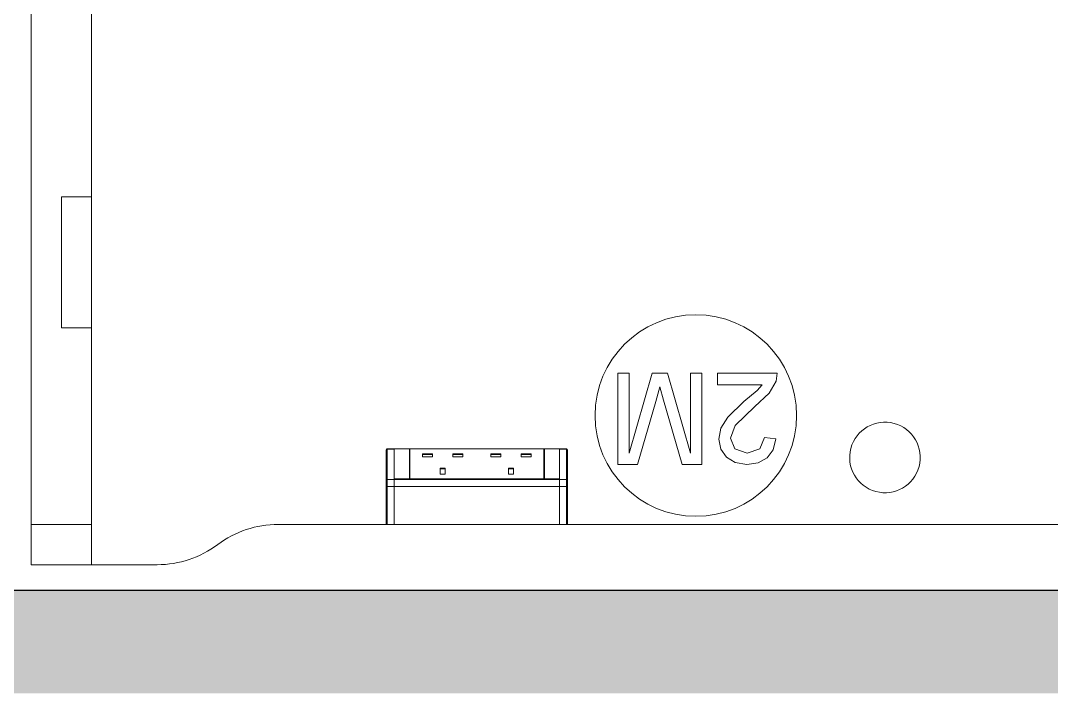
# Model space of a CAD drawing. Header units: millimetres. Extents: x 155927 to 326028, y -36033 to 97293.
# Drawn here: x 169427 to 170450, y 20658 to 21325 of the extents above; entities that cross this region are included whole.
import ezdxf

# ---------------------------------------------------------------- set-up
doc = ezdxf.new("R2010")
doc.units = ezdxf.units.MM
doc.header["$MEASUREMENT"] = 0
for name, color, linetype, lineweight in [('A-WALL-PATT', 7, 'CONTINUOUS', 9), ('I-FURN', 8, 'CONTINUOUS', 9), ('I-WALL', 7, 'CONTINUOUS', 9)]:
    doc.layers.add(name, color=color, linetype=linetype, lineweight=lineweight)

msp = doc.modelspace()

# ---------------------------------------------------------------- hatches: boundary and pattern name
at = {"layer": 'A-WALL-PATT'}
msp.add_hatch(color=256, dxfattribs=at).paths.add_polyline_path([(170218.3, 20657.6), (172817.2, 20657.6), (172817.2, 20759.6), (166450.8, 20759.6), (166450.8, 20657.6), (169915, 20657.6)], flags=0)

# ---------------------------------------------------------------- linework, layer by layer
at = {"layer": 'I-FURN'}
for p, q in [((169437.4, 20785.3), (169437.4, 21585.3)), ((169437.4, 21585.3), (169437.4, 20785.3)), ((169437.4, 20785.3), (169437.4, 21585.3)), ((169497.4, 21585.3), (169497.4, 21150.3)), ((169437.4, 21545.3), (169437.4, 20825.3)), ((169497.4, 20825.3), (169497.4, 21545.3)), ((169467.4, 21020.3), (169467.4, 21150.3)), ((169467.4, 21150.3), (169497.4, 21150.3)), ((169467.4, 21150.3), (169467.4, 21020.3)), ((169497.4, 21150.3), (169467.4, 21150.3)), ((169497.4, 21150.3), (169497.4, 21020.3)), ((169497.4, 21020.3), (169467.4, 21020.3)), ((169497.4, 21020.3), (169467.4, 21020.3)), ((169497.4, 21020.3), (169497.4, 20785.3)), ((170030.9, 20975.2), (170019.6, 20975.2)), ((170019.6, 20975.2), (170019.6, 20884.8)), ((170053.6, 20975.2), (170030.9, 20896.1)), ((170030.9, 20896.1), (170030.9, 20975.2)), ((170068.9, 20975.2), (170053.6, 20975.2)), ((170091.6, 20896.1), (170068.9, 20975.2)), ((170102.9, 20975.2), (170091.6, 20975.2)), ((170091.6, 20975.2), (170091.6, 20896.1)), ((170102.9, 20884.8), (170102.9, 20975.2)), ((170177.8, 20975.2), (170118.5, 20975.2)), ((170118.5, 20975.2), (170118.5, 20963.9)), ((170176.6, 20967.4), (170177.8, 20975.2)), ((170057.2, 20947.4), (170061.2, 20961.8)), ((170061.2, 20961.8), (170065, 20948.5)), ((170118.5, 20963.9), (170162.8, 20963.9)), ((170157.8, 20958.2), (170144.7, 20947.3)), ((170162.8, 20963.9), (170157.8, 20958.2)), ((170169.7, 20955.4), (170176.6, 20967.4)), ((170039, 20884.8), (170057.2, 20947.4)), ((170065, 20948.5), (170083.5, 20884.8)), ((170144.7, 20947.3), (170128.6, 20931.8)), ((170155.6, 20942.3), (170169.7, 20955.4)), ((170136.1, 20923.5), (170155.6, 20942.3)), ((170128.6, 20931.8), (170121.9, 20920.7)), ((170121.9, 20920.7), (170119.9, 20910)), ((170131.2, 20910.7), (170136.1, 20923.5)), ((170119.9, 20910), (170121.7, 20900.1)), ((170135.8, 20900.3), (170131.2, 20910.7)), ((170165.1, 20911.6), (170160.3, 20900.2)), ((170176.4, 20910.2), (170165.1, 20911.6)), ((170173.6, 20899.3), (170176.4, 20910.2)), ((169789.6, 20899.2), (169789.6, 20868.9)), ((169789.6, 20899.2), (169789.6, 20868.9)), ((169789.8, 20899.8), (169789.9, 20899.8)), ((169797.6, 20900.2), (169790.6, 20900.2)), ((169790.6, 20900), (169790.6, 20900.2)), ((169797.6, 20900.2), (169790.6, 20900.2)), ((169797.6, 20900.2), (169790.6, 20900.2)), ((169790.6, 20869.7), (169790.6, 20900)), ((169790.6, 20900), (169797.6, 20900)), ((169797.6, 20900), (169797.6, 20900.2)), ((169797.6, 20869.7), (169797.6, 20900)), ((169797.7, 20900.4), (169812.7, 20900.4)), ((169797.7, 20870.5), (169797.7, 20900.4)), ((169961.6, 20900.2), (169797.7, 20900.2)), ((169812.7, 20900.4), (169812.7, 20870.5)), ((169812.7, 20900), (169813.2, 20900)), ((169813.2, 20900.4), (169946.2, 20900.4)), ((169813.2, 20900.4), (169813.2, 20870.5)), ((169946.2, 20900.4), (169946.2, 20870.5)), ((169946.2, 20900), (169946.7, 20900)), ((169946.7, 20870.5), (169946.7, 20900.4)), ((169946.7, 20900.4), (169961.7, 20900.4)), ((169961.7, 20900.4), (169961.7, 20870.5)), ((169968.7, 20900.2), (169961.7, 20900.2)), ((169968.7, 20900.2), (169961.7, 20900.2)), ((169961.7, 20900.2), (169968.7, 20900.2)), ((169961.7, 20900.2), (169961.7, 20900)), ((169968.7, 20900), (169961.7, 20900)), ((169961.7, 20900), (169961.7, 20869.7)), ((169968.7, 20900.2), (169968.7, 20900)), ((169968.7, 20900), (169968.7, 20869.7)), ((169969.5, 20899.8), (169969.5, 20899.8)), ((169969.7, 20868.9), (169969.7, 20899.2)), ((169969.7, 20868.9), (169969.7, 20899.2)), ((170121.7, 20900.1), (170127.3, 20892)), ((170147.8, 20896.1), (170135.8, 20900.3)), ((170160.3, 20900.2), (170147.8, 20896.1)), ((170167.7, 20891.3), (170173.6, 20899.3)), ((169825.8, 20895.3), (169825.8, 20892.5)), ((169835.8, 20895.3), (169825.8, 20895.3)), ((169835.8, 20894.6), (169825.8, 20894.6)), ((169835.8, 20892.5), (169825.8, 20892.5)), ((169835.8, 20895.3), (169835.8, 20892.5)), ((169855.8, 20895.3), (169855.8, 20892.5)), ((169865.8, 20895.3), (169855.8, 20895.3)), ((169865.8, 20894.6), (169855.8, 20894.6)), ((169865.8, 20892.5), (169855.8, 20892.5)), ((169865.8, 20895.3), (169865.8, 20892.5)), ((169893.6, 20895.3), (169893.6, 20892.5)), ((169903.6, 20895.3), (169893.6, 20895.3)), ((169903.6, 20894.6), (169893.6, 20894.6)), ((169903.6, 20892.5), (169893.6, 20892.5)), ((169903.6, 20895.3), (169903.6, 20892.5)), ((169923.6, 20895.3), (169923.6, 20892.5)), ((169933.6, 20895.3), (169923.6, 20895.3)), ((169933.6, 20894.6), (169923.6, 20894.6)), ((169933.6, 20892.5), (169923.6, 20892.5)), ((169933.6, 20895.3), (169933.6, 20892.5)), ((170127.3, 20892), (170136.1, 20886.6)), ((170136.1, 20886.6), (170147.6, 20884.8)), ((170147.6, 20884.8), (170158.9, 20886.4)), ((170158.9, 20886.4), (170167.7, 20891.3)), ((169843.3, 20881), (169843.3, 20875.3)), ((169848.3, 20881), (169843.3, 20881)), ((169848.3, 20880.3), (169843.3, 20880.3)), ((169848.3, 20881), (169848.3, 20875.3)), ((169911.1, 20881), (169911.1, 20875.3)), ((169916.1, 20881), (169911.1, 20881)), ((169916.1, 20880.3), (169911.1, 20880.3)), ((169916.1, 20875.3), (169916.1, 20881)), ((170019.6, 20884.8), (170039, 20884.8)), ((170083.5, 20884.8), (170102.9, 20884.8)), ((169789.6, 20830.3), (169789.6, 20868.9)), ((169789.6, 20868.9), (169789.6, 20863.4)), ((169790.6, 20862.8), (169790.6, 20869.7)), ((169790.6, 20869.7), (169797.6, 20869.7)), ((169797.6, 20862.8), (169797.6, 20869.7)), ((169812.7, 20870.5), (169797.7, 20870.5)), ((169797.7, 20870.5), (169797.7, 20868.1)), ((169797.7, 20870.3), (169812.7, 20870.3)), ((169797.7, 20869.7), (169797.7, 20870.3)), ((169797.7, 20869.7), (169797.7, 20862.8)), ((169961.6, 20869.7), (169797.7, 20869.7)), ((169946.2, 20870.5), (169813.2, 20870.5)), ((169813.2, 20870.3), (169946.2, 20870.3)), ((169848.3, 20875.3), (169843.3, 20875.3)), ((169911.1, 20875.3), (169916.1, 20875.3)), ((169961.7, 20870.5), (169946.7, 20870.5)), ((169946.7, 20870.3), (169961.6, 20870.3)), ((169961.6, 20870.3), (169961.6, 20869.7)), ((169961.6, 20862.8), (169961.6, 20869.7)), ((169968.7, 20869.7), (169961.7, 20869.7)), ((169961.7, 20869.7), (169961.7, 20862.8)), ((169968.7, 20869.7), (169968.7, 20862.8)), ((169969.7, 20868.9), (169969.7, 20830.3)), ((169969.7, 20863.4), (169969.7, 20868.9)), ((169789.6, 20863.4), (169789.6, 20826.3)), ((169790.6, 20825.3), (169790.6, 20862.8)), ((169790.6, 20862.8), (169797.6, 20862.8)), ((169797.6, 20825.3), (169797.6, 20862.8)), ((169797.7, 20862.8), (169797.7, 20825.3)), ((169961.6, 20862.8), (169797.7, 20862.8)), ((169961.6, 20825.3), (169961.6, 20862.8)), ((169968.7, 20862.8), (169961.7, 20862.8)), ((169961.7, 20862.8), (169961.7, 20825.3)), ((169968.7, 20862.8), (169968.7, 20825.3)), ((169969.7, 20826.3), (169969.7, 20863.4)), ((169437.4, 20825.3), (169437.4, 20785.3)), ((169497.4, 20825.3), (169437.4, 20825.3)), ((169497.4, 20825.3), (169437.4, 20825.3)), ((169497.4, 20785.3), (169497.4, 20825.3)), ((169682.5, 20825.3), (169790.6, 20825.3)), ((169790.6, 20825.3), (169682.5, 20825.3)), ((169790.6, 20830.3), (169789.6, 20830.3)), ((169789.6, 20826.3), (169789.6, 20830.3)), ((169789.6, 20826.3), (169789.6, 20826.3)), ((169790.6, 20825.3), (169797.6, 20825.3)), ((169790.6, 20825.3), (169797.6, 20825.3)), ((169797.7, 20825.3), (169961.6, 20825.3)), ((169961.6, 20825.3), (169797.7, 20825.3)), ((169961.7, 20825.3), (169968.7, 20825.3)), ((169968.7, 20825.3), (169961.7, 20825.3)), ((169969.7, 20830.3), (169968.7, 20830.3)), ((169968.7, 20825.3), (170970.6, 20825.3)), ((170970.6, 20825.3), (169968.7, 20825.3)), ((169969.7, 20830.3), (169969.7, 20826.3)), ((169497.4, 20785.3), (169437.4, 20785.3)), ((169497.4, 20785.3), (169437.4, 20785.3)), ((169437.4, 20785.3), (169562.5, 20785.3)), ((169562.5, 20785.3), (169437.4, 20785.3))]:
    msp.add_line(p, q, dxfattribs=at)
at = {"layer": 'I-FURN', "flags": 128}
for points in [[(169790.1, 20900), (169790.2, 20900.1), (169790.2, 20900.1), (169790.2, 20900.1), (169790.3, 20900.1), (169790.3, 20900.1), (169790.3, 20900.1), (169790.4, 20900.1), (169790.4, 20900.1), (169790.5, 20900.2), (169790.5, 20900.2), (169790.5, 20900.2), (169790.6, 20900.2), (169790.6, 20900.2), (169790.6, 20900.2)], [(169968.7, 20900.2), (169968.8, 20900.2), (169968.8, 20900.2), (169968.9, 20900.2), (169968.9, 20900.2), (169968.9, 20900.1), (169969, 20900.1), (169969, 20900.1), (169969.1, 20900.1), (169969.1, 20900.1), (169969.1, 20900.1), (169969.2, 20900.1), (169969.2, 20900.1), (169969.2, 20900)], [(169789.6, 20868.9), (169789.6, 20868.8), (169789.6, 20868.7), (169789.6, 20868.6), (169789.6, 20868.5), (169789.6, 20868.4), (169789.6, 20868.3), (169789.6, 20868.1), (169789.6, 20868), (169789.6, 20867.9), (169789.6, 20867.7), (169789.6, 20867.6), (169789.6, 20867.5), (169789.6, 20867.3), (169789.6, 20867.2), (169789.6, 20867), (169789.6, 20866.9), (169789.6, 20866.7), (169789.6, 20866.6), (169789.6, 20866.4), (169789.6, 20866.3), (169789.6, 20866.1), (169789.6, 20865.9), (169789.6, 20865.8), (169789.6, 20865.6), (169789.6, 20865.5), (169789.6, 20865.3), (169789.6, 20865.1), (169789.6, 20865), (169789.6, 20864.8), (169789.6, 20864.7), (169789.6, 20864.5), (169789.6, 20864.4), (169789.6, 20864.2), (169789.6, 20864.1), (169789.6, 20863.9), (169789.6, 20863.8), (169789.6, 20863.6), (169789.6, 20863.5), (169789.6, 20863.4)], [(169969.7, 20863.4), (169969.7, 20863.5), (169969.7, 20863.6), (169969.7, 20863.8), (169969.7, 20863.9), (169969.7, 20864.1), (169969.7, 20864.2), (169969.7, 20864.4), (169969.7, 20864.5), (169969.7, 20864.7), (169969.7, 20864.8), (169969.7, 20865), (169969.7, 20865.1), (169969.7, 20865.3), (169969.7, 20865.5), (169969.7, 20865.6), (169969.7, 20865.8), (169969.7, 20865.9), (169969.7, 20866.1), (169969.7, 20866.3), (169969.7, 20866.4), (169969.7, 20866.6), (169969.7, 20866.7), (169969.7, 20866.9), (169969.7, 20867), (169969.7, 20867.2), (169969.7, 20867.3), (169969.7, 20867.5), (169969.7, 20867.6), (169969.7, 20867.7), (169969.7, 20867.9), (169969.7, 20868), (169969.7, 20868.1), (169969.7, 20868.3), (169969.7, 20868.4), (169969.7, 20868.5), (169969.7, 20868.6), (169969.7, 20868.7), (169969.7, 20868.8), (169969.7, 20868.9)], [(169789.6, 20863.4), (169789.6, 20860.6), (169789.6, 20857.9), (169789.6, 20855.3), (169789.6, 20852.7), (169789.6, 20850.3), (169789.6, 20848), (169789.6, 20845.8), (169789.6, 20843.6), (169789.6, 20841.6), (169789.6, 20839.7), (169789.6, 20837.9), (169789.6, 20836.3), (169789.6, 20834.7), (169789.6, 20833.3), (169789.6, 20832), (169789.6, 20830.8), (169789.6, 20829.8), (169789.6, 20828.8), (169789.6, 20828.1), (169789.6, 20827.4), (169789.6, 20826.9), (169789.6, 20826.5), (169789.6, 20826.3)], [(169969.7, 20826.3), (169969.7, 20826.6), (169969.7, 20827), (169969.7, 20827.6), (169969.7, 20828.3), (169969.7, 20829.1), (169969.7, 20830), (169969.7, 20831.1), (169969.7, 20832.3), (169969.7, 20833.6), (169969.7, 20835.1), (169969.7, 20836.7), (169969.7, 20838.4), (169969.7, 20840.2), (169969.7, 20842.1), (169969.7, 20844.2), (169969.7, 20846.3), (169969.7, 20848.6), (169969.7, 20850.9), (169969.7, 20853.4), (169969.7, 20856), (169969.7, 20858.6), (169969.7, 20861.3), (169969.7, 20863.4)], [(169789.6, 20826.3), (169789.6, 20826.3), (169789.6, 20826.3), (169789.6, 20826.4), (169789.6, 20826.4), (169789.6, 20826.4), (169789.6, 20826.4), (169789.6, 20826.5), (169789.6, 20826.5), (169789.6, 20826.6), (169789.6, 20826.6), (169789.6, 20826.7), (169789.6, 20826.8), (169789.6, 20826.9), (169789.6, 20826.9), (169789.6, 20827), (169789.6, 20827.1), (169789.6, 20827.2), (169789.6, 20827.3), (169789.6, 20827.4), (169789.6, 20827.5), (169789.6, 20827.7), (169789.6, 20827.8), (169789.6, 20827.9), (169789.6, 20828), (169789.6, 20828.2), (169789.6, 20828.3), (169789.6, 20828.4), (169789.6, 20828.6), (169789.6, 20828.7), (169789.6, 20828.9), (169789.6, 20829), (169789.6, 20829.2), (169789.6, 20829.3), (169789.6, 20829.5), (169789.6, 20829.6), (169789.6, 20829.8), (169789.6, 20830), (169789.6, 20830.1), (169789.6, 20830.3), (169789.6, 20830.3)], [(169790.6, 20825.3), (169790.6, 20825.3), (169790.5, 20825.3), (169790.5, 20825.3), (169790.5, 20825.3), (169790.4, 20825.3), (169790.4, 20825.4), (169790.3, 20825.4), (169790.3, 20825.4), (169790.3, 20825.4), (169790.2, 20825.4), (169790.2, 20825.4), (169790.2, 20825.4), (169790.1, 20825.5), (169790.1, 20825.5), (169790.1, 20825.5), (169790, 20825.5), (169790, 20825.5), (169790, 20825.6), (169789.9, 20825.6), (169789.9, 20825.6), (169789.9, 20825.7), (169789.9, 20825.7), (169789.8, 20825.7), (169789.8, 20825.7), (169789.8, 20825.8), (169789.8, 20825.8), (169789.7, 20825.9), (169789.7, 20825.9), (169789.7, 20825.9), (169789.7, 20826), (169789.7, 20826), (169789.7, 20826), (169789.7, 20826.1), (169789.6, 20826.1), (169789.6, 20826.2), (169789.6, 20826.2), (169789.6, 20826.2), (169789.6, 20826.3), (169789.6, 20826.3), (169789.6, 20826.3)], [(169969.7, 20826.3), (169969.7, 20826.3), (169969.7, 20826.2), (169969.7, 20826.2), (169969.7, 20826.2), (169969.7, 20826.1), (169969.7, 20826.1), (169969.7, 20826), (169969.7, 20826), (169969.7, 20826), (169969.7, 20825.9), (169969.7, 20825.9), (169969.6, 20825.9), (169969.6, 20825.8), (169969.6, 20825.8), (169969.6, 20825.8), (169969.5, 20825.7), (169969.5, 20825.7), (169969.5, 20825.7), (169969.5, 20825.6), (169969.4, 20825.6), (169969.4, 20825.6), (169969.4, 20825.6), (169969.4, 20825.5), (169969.3, 20825.5), (169969.3, 20825.5), (169969.3, 20825.5), (169969.2, 20825.4), (169969.2, 20825.4), (169969.1, 20825.4), (169969.1, 20825.4), (169969.1, 20825.4), (169969, 20825.4), (169969, 20825.4), (169969, 20825.3), (169968.9, 20825.3), (169968.9, 20825.3), (169968.8, 20825.3), (169968.8, 20825.3), (169968.8, 20825.3), (169968.7, 20825.3)], [(169969.7, 20830.3), (169969.7, 20830.2), (169969.7, 20830), (169969.7, 20829.8), (169969.7, 20829.7), (169969.7, 20829.5), (169969.7, 20829.4), (169969.7, 20829.2), (169969.7, 20829.1), (169969.7, 20828.9), (169969.7, 20828.8), (169969.7, 20828.6), (169969.7, 20828.5), (169969.7, 20828.3), (169969.7, 20828.2), (169969.7, 20828.1), (169969.7, 20827.9), (169969.7, 20827.8), (169969.7, 20827.7), (169969.7, 20827.6), (169969.7, 20827.5), (169969.7, 20827.3), (169969.7, 20827.2), (169969.7, 20827.1), (169969.7, 20827), (169969.7, 20827), (169969.7, 20826.9), (169969.7, 20826.8), (169969.7, 20826.7), (169969.7, 20826.7), (169969.7, 20826.6), (169969.7, 20826.5), (169969.7, 20826.5), (169969.7, 20826.4), (169969.7, 20826.4), (169969.7, 20826.4), (169969.7, 20826.4), (169969.7, 20826.3), (169969.7, 20826.3), (169969.7, 20826.3)], [(169969.7, 20826.3), (169969.7, 20826.3), (169969.7, 20826.3)]]:
    msp.add_lwpolyline(points, dxfattribs=at)
at = {"layer": 'I-FURN'}
for centre, radius, start, end in [((170096.9, 20933.3), 100, 0, 180), ((170096.9, 20933.3), 100, 180, 0), ((170284.6, 20891.7), 35, 75, 255), ((170284.6, 20891.7), 35, 255, 75), ((169682.5, 20725.3), 100, 90, 126.8699), ((169682.5, 20725.3), 100, 90, 126.8699), ((169562.5, 20885.3), 100, 270, 306.8699), ((169562.5, 20885.3), 100, 270, 306.8699)]:
    msp.add_arc(centre, radius, start, end, dxfattribs=at)
for centre, major_axis, ratio, start_param, end_param in [((169790.6, 20899.2), (-1, 0), 0.819152, 4.712389, 6.283185), ((169968.7, 20899.2), (1, 0), 0.819152, 0, 1.570796), ((169790.6, 20868.9), (-1, 0), 0.819152, 4.712389, 6.283185), ((169968.7, 20868.9), (-1, 0), 0.819152, 3.141593, 4.712389), ((169790.6, 20863.4), (-1, 0), 0.56467, 0, 1.570796), ((169968.7, 20863.4), (-1, 0), 0.56467, 1.570796, 3.141593), ((169790.6, 20826.3), (-1, 0), 0.998113, 0, 1.570796), ((169968.7, 20826.3), (-1, 0), 0.998113, 1.570796, 3.141593)]:
    msp.add_ellipse(centre, major_axis=major_axis, ratio=ratio, start_param=start_param, end_param=end_param, dxfattribs=at)
at = {"layer": 'I-WALL', "lineweight": 30}
msp.add_line((172817.2, 20759.6), (169416.4, 20759.6), dxfattribs=at)

doc.saveas('drawing.dxf')
